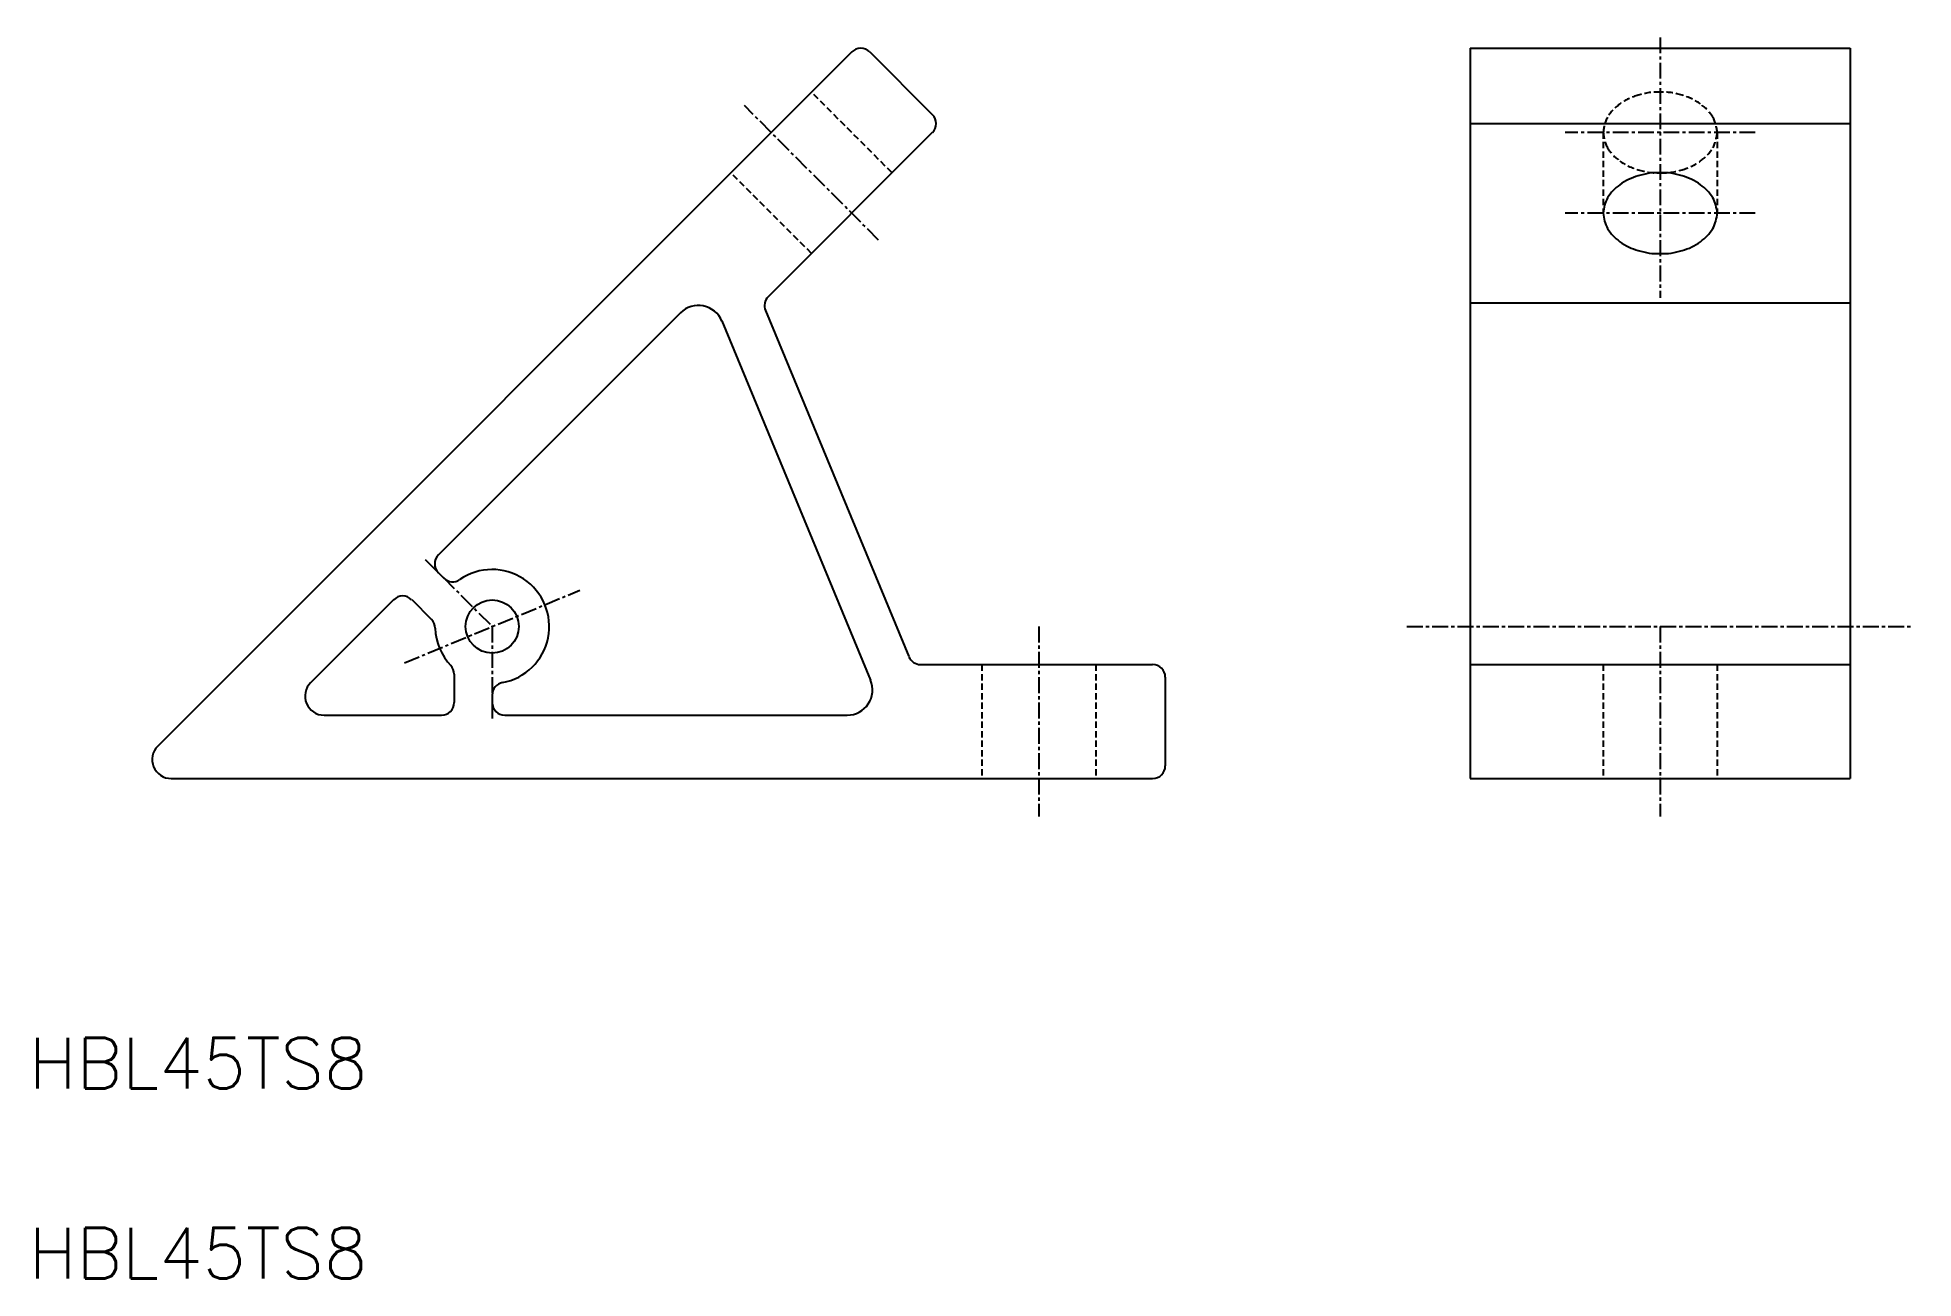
# Model space of a CAD drawing. Extents: x -36 to 112, y -51 to 46.
import ezdxf

# ---------------------------------------------------------------- set-up
doc = ezdxf.new("R2010")
doc.units = 0
doc.linetypes.add('CENTER', pattern=[2, 1.25, -0.25, 0.25, -0.25])
doc.linetypes.add('DASHED', pattern=[0.75, 0.5, -0.25])
doc.layers.get('0').update_dxf_attribs({"linetype": 'CONTINUOUS'})
doc.layers.add('CENTER', color=1, linetype='CENTER')
doc.styles.get("Standard").update_dxf_attribs({"font": 'txt.shx', "bigfont": 'bigfont.shx'})

msp = doc.modelspace()

# ---------------------------------------------------------------- linework, layer by layer
at = {"color": 7, "linetype": 'CONTINUOUS'}
for p, q in [((28.39, 45.36), (-26.41, -9.44)), ((29.81, 45.36), (34.75, 40.41)), ((77.23, 45.65), (77.23, -12)), ((77.23, 45.65), (107.23, 45.65)), ((107.23, 45.65), (107.23, -12)), ((34.75, 39), (21.79, 26.03)), ((77.23, 39.7), (107.23, 39.7)), ((77.23, 25.56), (107.23, 25.56)), ((14.87, 24.77), (-4.24, 5.66)), ((18.13, 24.12), (29.87, -4.23)), ((21.58, 24.95), (32.9, -2.38)), ((-4.24, 4.24), (-3.82, 3.82)), ((-7.78, 2.12), (-14.34, -4.44)), ((-6.36, 2.12), (-4.79, 0.55)), ((-3, -3.77), (-3, -6)), ((33.82, -3), (52.15, -3)), ((53.15, -4), (53.15, -11)), ((77.23, -3), (107.23, -3)), ((0, -5.41), (0, -6)), ((-13.28, -7), (-4, -7)), ((1, -7), (28.03, -7)), ((-25.35, -12), (52.15, -12)), ((77.23, -12), (107.23, -12))]:
    msp.add_line(p, q, dxfattribs=at)
at = {"color": 3, "linetype": 'DASHED'}
for p, q in [((31.57, 35.82), (25.21, 42.18)), ((87.73, 39), (87.73, 32.63)), ((96.73, 39), (96.73, 32.63)), ((25.21, 29.45), (18.84, 35.82)), ((38.65, -3), (38.65, -12)), ((47.65, -3), (47.65, -12)), ((87.73, -3), (87.73, -12)), ((96.73, -3), (96.73, -12))]:
    msp.add_line(p, q, dxfattribs=at)
msp.add_lwpolyline([(96.73, 39, 0.098491), (96.38, 40.22, 0.098491), (95.41, 41.25, 0.098491), (93.95, 41.94, 0.098491), (92.23, 42.18, 0.098491), (90.5, 41.94, 0.098491), (89.04, 41.25, 0.098491), (88.07, 40.22, 0.098491), (87.73, 39, 0.098491), (88.07, 37.78, 0.098491), (89.04, 36.75, 0.098491), (90.5, 36.06, 0.098491), (92.23, 35.82, 0.098491), (93.95, 36.06, 0.098491), (95.41, 36.75, 0.098491), (96.38, 37.78, 0.098491)], format="xyb", close=True, dxfattribs=at)
at = {"color": 7, "linetype": 'CONTINUOUS'}
msp.add_lwpolyline([(96.73, 32.63, 0.098491), (96.38, 33.85, 0.098491), (95.41, 34.88, 0.098491), (93.95, 35.57, 0.098491), (92.23, 35.82, 0.098491), (90.5, 35.57, 0.098491), (89.04, 34.88, 0.098491), (88.07, 33.85, 0.098491), (87.73, 32.63, 0.098491), (88.07, 31.42, 0.098491), (89.04, 30.38, 0.098491), (90.5, 29.69, 0.098491), (92.23, 29.45, 0.098491), (93.95, 29.69, 0.098491), (95.41, 30.38, 0.098491), (96.38, 31.42, 0.098491)], format="xyb", close=True, dxfattribs=at)
msp.add_circle((0, 0), 2.1, dxfattribs=at)
for centre, radius, start, end in [((29.1, 44.65), 1, 45, 135), ((34.05, 39.7), 1, 315, 45), ((16.28, 23.35), 2, 22.5, 135), ((22.5, 25.33), 1, 135, 202.5), ((-3.54, 4.95), 1, 135, 225), ((0, 0), 4.5, 280.4757, 124.5243), ((-3.12, 4.53), 1, 225, 304.5243), ((-7.07, 1.41), 1, 45, 135), ((-5.5, -0.16), 1, 1.6582, 45), ((0, 0), 4.5, 181.6582, 223.3418), ((33.82, -2), 1, 202.5001, 270), ((-13.28, -5.5), 1.5, 135, 270), ((-4, -3.77), 1, 0, 43.3418), ((1, -5.41), 1, 100.4757, 180), ((28.03, -5), 2, 270, 22.5), ((52.15, -4), 1, 0, 90), ((-4, -6), 1, 270, 0), ((1, -6), 1, 180, 270), ((-25.35, -10.5), 1.5, 135, 270), ((52.15, -11), 1, 270, 0)]:
    msp.add_arc(centre, radius, start, end, dxfattribs=at)
for p in [(92.23, 39), (92.23, -12)]:
    msp.add_point(p, dxfattribs=at)
at = {"layer": 'CENTER', "color": 1, "linetype": 'CENTER'}
for p, q in [((92.23, 46.5), (92.23, 25.96)), ((30.51, 30.51), (19.91, 41.12)), ((99.73, 39), (84.73, 39)), ((99.73, 32.63), (84.73, 32.63)), ((-5.3, 5.3), (0, 0)), ((-6.93, -2.87), (6.93, 2.87)), ((0, 0), (0, -7.5)), ((43.15, 0), (43.15, -15)), ((72.23, 0), (112.23, 0)), ((92.23, 0), (92.23, -15))]:
    msp.add_line(p, q, dxfattribs=at)
for p in [(92.23, 32.63), (92.23, 32.63), (92.23, 32.63), (92.23, 32.63), (0, 0), (0, 0)]:
    msp.add_point(p, dxfattribs=at)

# ---------------------------------------------------------------- texts
at = {"color": 7, "linetype": 'CONTINUOUS'}
for p in [(-36.59, -36.47), (-36.59, -51.47)]:
    msp.add_text('HBL45TS8', height=4, dxfattribs=at).set_placement(p)

doc.saveas('drawing.dxf')
